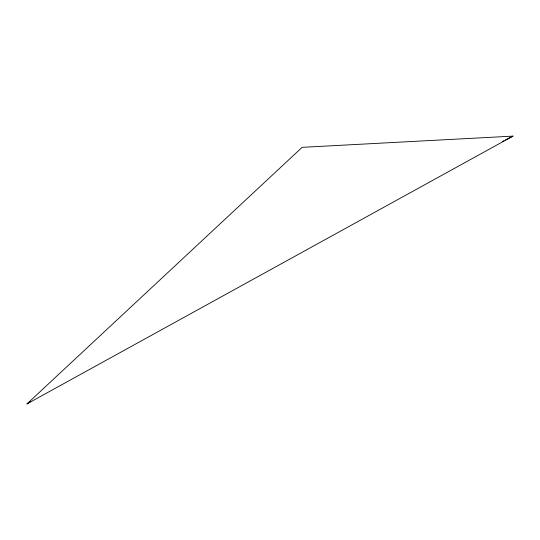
<?xml version="1.0" encoding="UTF-8"?>
<svg xmlns="http://www.w3.org/2000/svg" width="540" height="540" viewBox="0 0 540 540"><rect width="100%" height="100%" fill="white"/><g stroke="black" fill="none" stroke-linecap="round" stroke-linejoin="round"><path stroke-width="0.81" d="M27 403.886L302.137 147.339L513 136.114L27 403.886L30.537 401.605M502.463 141.44L503.969 140.677M505.474 139.921L513 136.114"/></g></svg>
